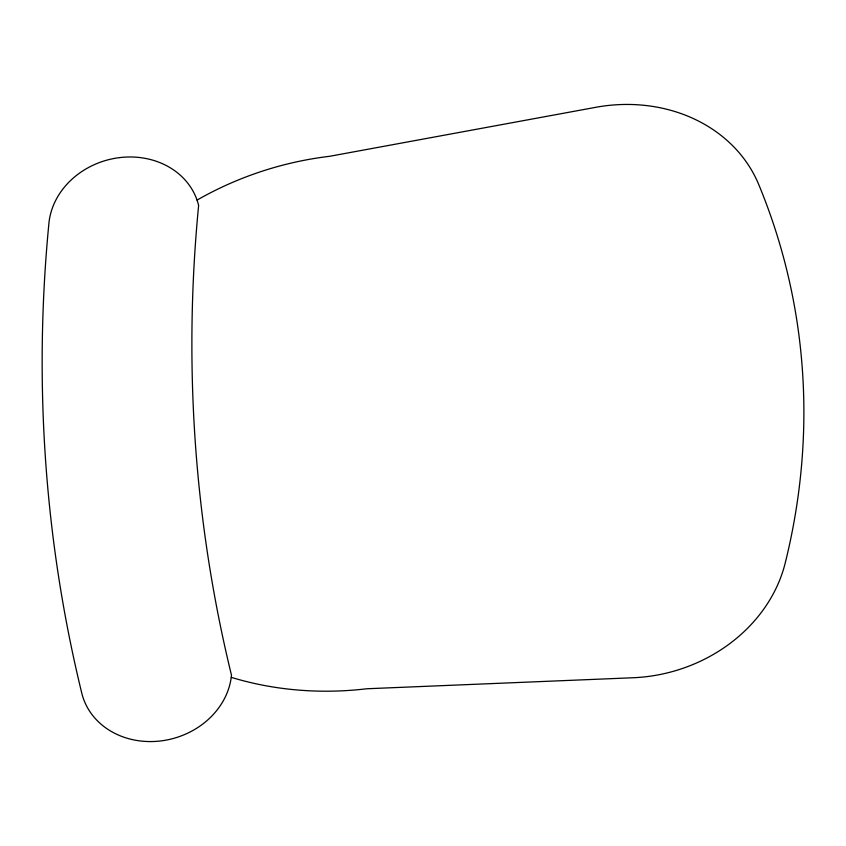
<?xml version="1.0" encoding="UTF-8"?>
<svg xmlns="http://www.w3.org/2000/svg" width="846" height="846" viewBox="0 0 846 846"><rect width="100%" height="100%" fill="white"/><g stroke="black" fill="none" stroke-linecap="round" stroke-linejoin="round"><path stroke-width="1.27" d="M231.244 677.35A306.009 265.538 -15.6 0 0 366.847 688.76L633.273 677.741A153.02 132.79 -15.6 0 0 785.194 563.108A784.231 680.533 -15.6 0 0 758.714 184.491A153.02 132.79 -15.6 0 0 593.416 107.749L329.623 156.299A306.009 265.538 -15.6 0 0 197.055 200.1M119.804 157.589A76.51 66.39 -15.6 0 0 48.909 223.312A1836.254 1593.441 -15.6 0 0 81.766 693.128A76.51 66.39 -15.6 0 0 160.592 740.959A76.51 66.39 -15.6 0 0 231.487 675.235A1836.264 1593.441 -15.6 0 1 198.63 205.43A76.51 66.39 -15.6 0 0 119.804 157.589"/></g></svg>
